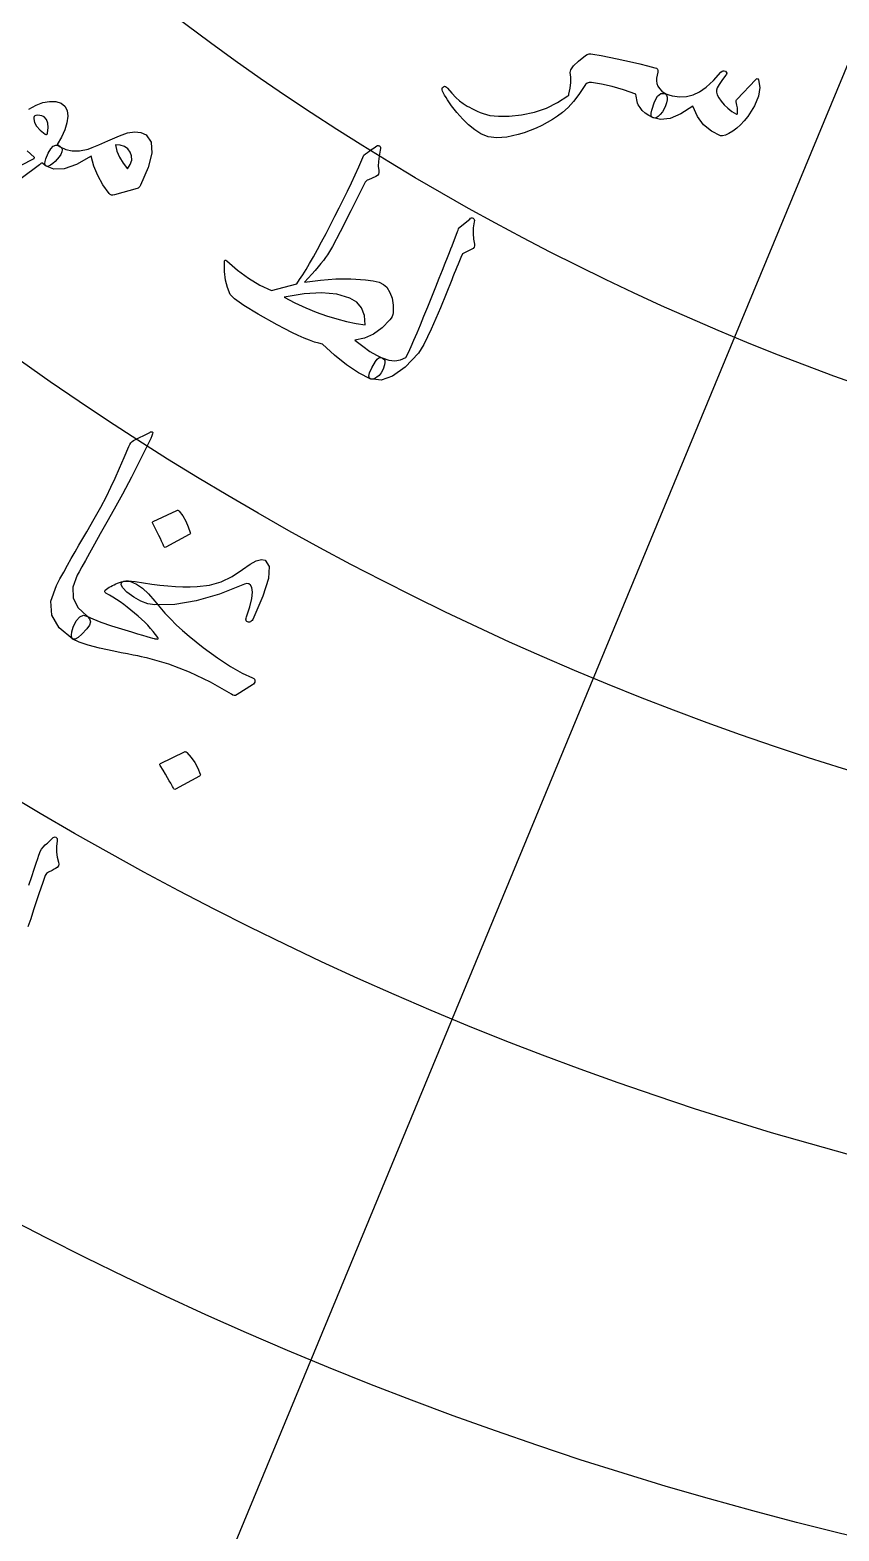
# Model space of a CAD drawing. Header units: millimetres. Extents: x -65 to 65, y -65 to 74.
# Drawn here: x -20.29 to -10.52, y -42.86 to -24.73 of the extents above; entities that cross this region are included whole.
import ezdxf

# ---------------------------------------------------------------- set-up
doc = ezdxf.new("R2010")
doc.units = ezdxf.units.MM
for name, color, linetype in [('CUT_OUTER', 1, 'Continuous'), ('ENGRAVE', 7, 'Continuous'), ('ENGRAVE_FINE', 8, 'Continuous'), ('GUIDE', 3, 'Continuous'), ('TEXT', 5, 'Continuous')]:
    doc.layers.add(name, color=color, linetype=linetype)

msp = doc.modelspace()

# ---------------------------------------------------------------- linework, layer by layer
at = {"layer": 'CUT_OUTER'}
msp.add_arc((0.0001, -0.0001), 64.9999, 179.965066, 0.000048, dxfattribs=at)
at = {"layer": 'ENGRAVE'}
for radius in [57.525, 48.6086, 39.6922, 30.7759]:
    msp.add_circle((0, 0), radius, dxfattribs=at)
at = {"layer": 'ENGRAVE_FINE'}
for points in [[(-11.7774, -28.4332), (-8.3653, -20.1955)], [(-15.1896, -36.6709), (-11.7774, -28.4332)], [(-18.6017, -44.9085), (-15.1896, -36.6709)]]:
    msp.add_lwpolyline(points, dxfattribs=at)
for radius in [53.0668, 44.1504, 35.2341, 26.3177]:
    msp.add_circle((0, 0), radius, dxfattribs=at)
at = {"layer": 'GUIDE'}
msp.add_circle((0, 0), 59.475, dxfattribs=at)
at = {"layer": 'TEXT'}
for points in [[(-12.7668, -25.7878), (-12.8178, -25.7597), (-12.8612, -25.7297), (-12.8968, -25.698), (-12.9248, -25.6644), (-12.9363, -25.6474), (-12.946, -25.6293), (-12.9538, -25.6101), (-12.9598, -25.5899), (-12.9645, -25.5687), (-12.9685, -25.5468), (-12.9719, -25.5243), (-12.9747, -25.501), (-13.1222, -25.4509), (-13.2606, -25.4107), (-13.39, -25.3807), (-13.5105, -25.3609), (-13.5383, -25.3613), (-13.5622, -25.3693), (-13.5824, -25.3849), (-13.5989, -25.4082), (-13.6619, -25.5063), (-13.7267, -25.5916), (-13.7933, -25.664), (-13.8617, -25.7237), (-13.9212, -25.767), (-13.9828, -25.8076), (-14.0465, -25.8454), (-14.1125, -25.8804), (-14.1805, -25.9124), (-14.2505, -25.9412), (-14.3225, -25.9668), (-14.3964, -25.989), (-14.5339, -26.0196), (-14.6549, -26.0283), (-14.7592, -26.0155), (-14.8465, -25.9812), (-14.9213, -25.9328), (-14.995, -25.8737), (-15.0674, -25.8041), (-15.1384, -25.7239), (-15.1713, -25.6817), (-15.2008, -25.6423), (-15.2268, -25.6057), (-15.2494, -25.5718), (-15.2688, -25.5408), (-15.2856, -25.5127), (-15.2995, -25.4875), (-15.3108, -25.4653), (-15.3158, -25.4491), (-15.3159, -25.4348), (-15.3109, -25.4224), (-15.301, -25.412), (-15.2885, -25.406), (-15.2758, -25.4071), (-15.2628, -25.4152), (-15.2495, -25.4302), (-15.1984, -25.4906), (-15.1498, -25.5414), (-15.1038, -25.5826), (-15.0605, -25.6142), (-15.0373, -25.6293), (-15.0122, -25.6446), (-14.9852, -25.6598), (-14.9563, -25.6751), (-14.9254, -25.6905), (-14.8927, -25.7058), (-14.858, -25.7212), (-14.8214, -25.7365), (-14.7383, -25.7591), (-14.6329, -25.7692), (-14.5052, -25.7664), (-14.3556, -25.7505), (-14.2001, -25.7192), (-14.0549, -25.6703), (-13.9198, -25.6042), (-13.7949, -25.5209), (-13.7899, -25.5174), (-13.7865, -25.5131), (-13.7847, -25.5079), (-13.7846, -25.5017), (-13.7695, -25.4296), (-13.7617, -25.3616), (-13.7615, -25.2978), (-13.7686, -25.2382), (-13.762, -25.2057), (-13.7286, -25.161), (-13.6686, -25.1039), (-13.5821, -25.0344), (-13.5615, -25.0229), (-13.5398, -25.0161), (-13.5171, -25.014), (-13.4932, -25.0166), (-13.394, -25.0357), (-13.2967, -25.0549), (-13.2013, -25.0744), (-13.1077, -25.094), (-13.0157, -25.1143), (-12.9249, -25.1357), (-12.8353, -25.1582), (-12.747, -25.1817), (-12.7269, -25.1894), (-12.7137, -25.2006), (-12.7074, -25.2154), (-12.708, -25.2339), (-12.7186, -25.2711), (-12.7243, -25.3068), (-12.7251, -25.3409), (-12.7209, -25.3734), (-12.7091, -25.4036), (-12.6888, -25.434), (-12.6597, -25.4647), (-12.6221, -25.4955), (-12.6054, -25.5146), (-12.5967, -25.5394), (-12.5958, -25.5699), (-12.6029, -25.6061), (-12.6159, -25.6441), (-12.6331, -25.68), (-12.6544, -25.714), (-12.6799, -25.7458), (-12.7054, -25.7704), (-12.7284, -25.7856), (-12.7489, -25.7914), (-12.7668, -25.7878)], [(-11.5302, -25.3282), (-11.5187, -25.3175), (-11.5089, -25.314), (-11.501, -25.3176), (-11.4948, -25.3283), (-11.4789, -25.4206), (-11.4949, -25.5252), (-11.5431, -25.6421), (-11.6237, -25.7712), (-11.6656, -25.8236), (-11.7097, -25.8706), (-11.7559, -25.912), (-11.8043, -25.948), (-11.8524, -25.9771), (-11.893, -25.9962), (-11.9261, -26.0052), (-11.9515, -26.0042), (-12.0628, -25.9493), (-12.1561, -25.8712), (-12.2311, -25.7702), (-12.2875, -25.6464), (-12.4322, -25.7404), (-12.5617, -25.7947), (-12.6755, -25.8093), (-12.7734, -25.7845), (-12.784, -25.774), (-12.7891, -25.7555), (-12.7887, -25.7292), (-12.7827, -25.695), (-12.7492, -25.594), (-12.7123, -25.5266), (-12.6721, -25.4927), (-12.6286, -25.4923), (-12.5344, -25.5203), (-12.4454, -25.5329), (-12.3618, -25.5299), (-12.2837, -25.5115), (-12.206, -25.4747), (-12.1239, -25.4163), (-12.0374, -25.3363), (-11.9466, -25.2347), (-11.9338, -25.2235), (-11.9207, -25.2179), (-11.9073, -25.218), (-11.8936, -25.2237), (-11.8818, -25.234), (-11.8774, -25.2463), (-11.8804, -25.2607), (-11.8909, -25.2771), (-11.9355, -25.3364), (-11.9689, -25.3855), (-11.991, -25.4244), (-12.0018, -25.4532), (-12.0015, -25.4781), (-11.9919, -25.5089), (-11.9729, -25.5456), (-11.9446, -25.5881), (-11.9069, -25.6323), (-11.8634, -25.6727), (-11.8139, -25.7093), (-11.7586, -25.7418), (-11.7584, -25.7419), (-11.7578, -25.7422), (-11.7567, -25.7427), (-11.7553, -25.7433), (-11.7516, -25.7413), (-11.7486, -25.7354), (-11.7465, -25.7257), (-11.745, -25.7122), (-11.7453, -25.6931), (-11.7483, -25.6668), (-11.754, -25.6333), (-11.7623, -25.5926), (-11.7637, -25.5853), (-11.7624, -25.5776), (-11.7585, -25.5697), (-11.752, -25.5615)], [(-20.0839, -25.9738), (-20.0748, -25.9063), (-20.0787, -25.8505), (-20.0956, -25.8065), (-20.1258, -25.7741), (-20.1505, -25.7634), (-20.1756, -25.7576), (-20.2008, -25.7567), (-20.2264, -25.7607), (-20.2371, -25.7652), (-20.2444, -25.7732), (-20.2484, -25.7849), (-20.2491, -25.8002), (-20.2408, -25.8439), (-20.2148, -25.8894), (-20.1712, -25.9369), (-20.11, -25.9863), (-20.1026, -25.99), (-20.0957, -25.9891), (-20.0895, -25.9837), (-20.0839, -25.9738)], [(-18.8907, -25.9948), (-18.831, -26.0823), (-18.823, -26.2126), (-18.8663, -26.3862), (-18.961, -26.603), (-18.9693, -26.6177), (-18.9786, -26.6291), (-18.9891, -26.6372), (-19.0007, -26.642), (-19.2755, -26.7185), (-19.2935, -26.7221), (-19.31, -26.7203), (-19.3252, -26.7131), (-19.3389, -26.7004), (-19.4133, -26.5956), (-19.4746, -26.4858), (-19.5228, -26.3711), (-19.5578, -26.2518), (-19.7326, -26.3517), (-19.8824, -26.4042), (-20.007, -26.4092), (-20.106, -26.3671), (-20.1127, -26.3566), (-20.1147, -26.3392), (-20.1117, -26.3148), (-20.104, -26.2835), (-20.0752, -26.2132), (-20.0451, -26.1622), (-20.0138, -26.1304), (-19.9813, -26.1178), (-19.9687, -26.1186), (-19.9559, -26.122), (-19.9431, -26.128), (-19.9302, -26.1365), (-19.8638, -26.1714), (-19.7855, -26.1877), (-19.6954, -26.1855), (-19.5938, -26.1647), (-19.5426, -26.1466), (-19.4623, -26.1141), (-19.3529, -26.067), (-19.2145, -26.0051), (-19.116, -25.9692), (-19.0293, -25.9555), (-18.9542, -25.964), (-18.8907, -25.9948)], [(-19.2628, -26.1137), (-19.2441, -26.1899), (-19.2135, -26.2638), (-19.1709, -26.3352), (-19.1164, -26.4042), (-19.0829, -26.3501), (-19.0664, -26.2982), (-19.0668, -26.2484), (-19.0839, -26.2008), (-19.1143, -26.1605), (-19.1542, -26.1325), (-19.2037, -26.117), (-19.2628, -26.1137)], [(-16.7597, -28.5213), (-16.8063, -28.5117), (-16.8591, -28.4964), (-16.9181, -28.4755), (-16.9833, -28.4488), (-17.0548, -28.4168), (-17.133, -28.3796), (-17.2176, -28.3373), (-17.3087, -28.2898), (-17.5401, -28.1602), (-17.7113, -28.0547), (-17.8227, -27.9745), (-17.8747, -27.9203), (-17.91, -27.8391), (-17.9338, -27.7473), (-17.9461, -27.645), (-17.9468, -27.5324), (-17.9438, -27.5163), (-17.9379, -27.5084), (-17.9291, -27.5086), (-17.9174, -27.517), (-17.7879, -27.6291), (-17.6549, -27.7262), (-17.5185, -27.8083), (-17.379, -27.8753), (-17.0724, -27.7923), (-17.0374, -27.7429), (-16.9998, -27.6856), (-16.9595, -27.6206), (-16.9166, -27.5477), (-16.8709, -27.4675), (-16.8227, -27.3805), (-16.7718, -27.2865), (-16.7183, -27.1856), (-16.6634, -27.0805), (-16.61, -26.9766), (-16.5582, -26.8739), (-16.5079, -26.7723), (-16.4593, -26.672), (-16.4125, -26.5733), (-16.3674, -26.4761), (-16.324, -26.3804), (-16.2625, -26.2404), (-16.2405, -26.2225), (-16.219, -26.2057), (-16.198, -26.1901), (-16.1775, -26.1755), (-16.1577, -26.162), (-16.1386, -26.1494), (-16.1203, -26.1377), (-16.1029, -26.127), (-16.0948, -26.1237), (-16.0869, -26.1227), (-16.079, -26.124), (-16.0712, -26.1276), (-16.0639, -26.1349), (-16.0601, -26.1457), (-16.0598, -26.1601), (-16.0629, -26.178), (-16.0776, -26.2503), (-16.0855, -26.3153), (-16.0865, -26.3732), (-16.0809, -26.4238), (-16.0788, -26.4479), (-16.0837, -26.4682), (-16.0958, -26.4847), (-16.1149, -26.4973), (-16.2067, -26.5357), (-16.2214, -26.5425), (-16.2338, -26.5522), (-16.2439, -26.5646), (-16.2517, -26.5799), (-16.4167, -26.9114), (-16.5465, -27.1661), (-16.6416, -27.3439), (-16.7022, -27.4447), (-16.7246, -27.4768), (-16.7507, -27.5113), (-16.7804, -27.5484), (-16.8137, -27.588), (-16.8504, -27.6303), (-16.89, -27.6754), (-16.9327, -27.7235), (-16.9783, -27.7744), (-16.7859, -27.7485), (-16.5989, -27.7347), (-16.4169, -27.7329), (-16.2398, -27.7432), (-16.1504, -27.7556), (-16.0781, -27.7749), (-16.0228, -27.8015), (-15.9846, -27.8353), (-15.9461, -27.8964), (-15.9206, -27.9684), (-15.908, -28.0515), (-15.9083, -28.1457), (-15.9122, -28.1655), (-15.9202, -28.1862), (-15.9324, -28.2078), (-15.9487, -28.2302), (-16.0418, -28.327), (-16.1429, -28.3997), (-16.252, -28.4483), (-16.3693, -28.4725), (-16.2744, -28.5482), (-16.1874, -28.6097), (-16.1082, -28.6571), (-16.037, -28.6906), (-16.0193, -28.7018), (-16.0091, -28.719), (-16.0064, -28.7422), (-16.0112, -28.7713), (-16.0296, -28.8263), (-16.0511, -28.8699), (-16.0756, -28.9021), (-16.1031, -28.9229), (-16.1296, -28.9356), (-16.151, -28.9433), (-16.1673, -28.9459), (-16.1784, -28.9436), (-16.3249, -28.8668), (-16.4708, -28.7708), (-16.6158, -28.6557), (-16.7597, -28.5213)], [(-15.1008, -27.1102), (-15.0572, -27.0743), (-15.0229, -27.0457), (-14.9979, -27.0244), (-14.9822, -27.0103), (-14.9714, -27.0018), (-14.961, -26.9972), (-14.951, -26.9965), (-14.9415, -26.9997), (-14.9326, -27.0069), (-14.9273, -27.0167), (-14.9257, -27.0291), (-14.9276, -27.0442), (-14.9387, -27.1169), (-14.942, -27.1861), (-14.9375, -27.2517), (-14.9252, -27.3138), (-14.9227, -27.3328), (-14.9282, -27.3498), (-14.9418, -27.3646), (-14.9634, -27.3773), (-15.0711, -27.4322), (-15.0885, -27.4736), (-15.1056, -27.5143), (-15.1222, -27.5544), (-15.1385, -27.5937), (-15.1543, -27.6323), (-15.1698, -27.6702), (-15.1848, -27.7074), (-15.1995, -27.7439), (-15.3348, -28.082), (-15.4467, -28.343), (-15.5355, -28.5266), (-15.6018, -28.6327), (-15.764, -28.8022), (-15.9148, -28.9103), (-16.054, -28.9569), (-16.1813, -28.942), (-16.1842, -28.9404), (-16.187, -28.9388), (-16.1899, -28.9372), (-16.1927, -28.9356), (-16.2009, -28.9103), (-16.1915, -28.868), (-16.1646, -28.8088), (-16.1202, -28.7326), (-16.1016, -28.7056), (-16.082, -28.6894), (-16.0614, -28.6838), (-16.0398, -28.689), (-15.9598, -28.7149), (-15.8854, -28.7223), (-15.8168, -28.7112), (-15.7538, -28.6817), (-15.7238, -28.6213), (-15.6911, -28.5517), (-15.656, -28.4729), (-15.6183, -28.3849), (-15.578, -28.2883), (-15.5351, -28.1834), (-15.4896, -28.0703), (-15.4415, -27.949), (-15.3932, -27.8303), (-15.35, -27.7235), (-15.312, -27.6286), (-15.2791, -27.5455), (-15.2511, -27.4745), (-15.2275, -27.4157), (-15.2085, -27.3692), (-15.1941, -27.3348), (-15.1317, -27.1594), (-15.1238, -27.1431), (-15.116, -27.1294), (-15.1083, -27.1185), (-15.1008, -27.1102)], [(-16.4289, -27.9647), (-16.5865, -27.9177), (-16.7714, -27.9007), (-16.9844, -27.9134), (-17.2258, -27.9551), (-17.0933, -28.0224), (-16.9634, -28.0822), (-16.836, -28.1346), (-16.7112, -28.1796), (-16.5895, -28.2174), (-16.471, -28.248), (-16.356, -28.2715), (-16.2445, -28.2879), (-16.2555, -28.1747), (-16.2899, -28.0831), (-16.3476, -28.0132), (-16.4289, -27.9647)], [(-18.8491, -29.5882), (-18.8377, -29.5826), (-18.8285, -29.5799), (-18.8217, -29.5799), (-18.8172, -29.5828), (-18.8128, -29.5912), (-18.8143, -29.6071), (-18.8217, -29.6307), (-18.8348, -29.6618), (-18.9557, -29.9056), (-19.0698, -30.1296), (-19.1772, -30.3337), (-19.278, -30.5179), (-19.3664, -30.6739), (-19.4455, -30.8139), (-19.5151, -30.9379), (-19.5753, -31.0459), (-19.6264, -31.1376), (-19.6685, -31.2131), (-19.7017, -31.2723), (-19.7259, -31.3151), (-19.777, -31.4569), (-19.774, -31.5866), (-19.7166, -31.7041), (-19.6047, -31.8091), (-19.5747, -31.8403), (-19.5652, -31.8759), (-19.5761, -31.916), (-19.6075, -31.9605), (-19.6669, -32.0245), (-19.7148, -32.0668), (-19.7511, -32.0876), (-19.7758, -32.0868), (-19.9427, -31.9508), (-20.0316, -31.7971), (-20.0428, -31.6266), (-19.9766, -31.4395), (-19.9328, -31.3577), (-19.8883, -31.2761), (-19.8431, -31.1947), (-19.7972, -31.1134), (-19.7507, -31.0322), (-19.704, -30.951), (-19.6568, -30.8697), (-19.6094, -30.7883), (-19.5186, -30.6333), (-19.4396, -30.492), (-19.3724, -30.3644), (-19.3169, -30.2506), (-19.2663, -30.1395), (-19.2134, -30.0205), (-19.1584, -29.8934), (-19.1011, -29.7583), (-19.0898, -29.7346), (-19.0764, -29.715), (-19.061, -29.6993), (-19.0435, -29.6876)], [(-18.521, -30.5305), (-18.5149, -30.5289), (-18.5082, -30.5297), (-18.501, -30.533), (-18.4933, -30.5388), (-18.4499, -30.5984), (-18.4129, -30.6613), (-18.3825, -30.7276), (-18.3585, -30.7973), (-18.3575, -30.8064), (-18.3591, -30.8138), (-18.3634, -30.8197), (-18.3703, -30.824), (-18.6541, -30.9751), (-18.6628, -30.9776), (-18.6704, -30.9748), (-18.677, -30.9669), (-18.6825, -30.9537), (-18.6873, -30.9424), (-18.6951, -30.925), (-18.7059, -30.9015), (-18.7198, -30.8719), (-18.737, -30.836), (-18.758, -30.7936), (-18.7826, -30.7446), (-18.8109, -30.689), (-18.814, -30.6807), (-18.8142, -30.6742), (-18.8114, -30.6696), (-18.8055, -30.6668)], [(-17.6044, -31.8488), (-17.6127, -31.8615), (-17.6219, -31.8712), (-17.6319, -31.8778), (-17.6428, -31.8814), (-17.6549, -31.8812), (-17.6654, -31.8782), (-17.6745, -31.8724), (-17.682, -31.8638), (-17.6852, -31.8558), (-17.6858, -31.8451), (-17.684, -31.8316), (-17.6796, -31.8154), (-17.6382, -31.6958), (-17.6138, -31.5969), (-17.6064, -31.5186), (-17.6158, -31.4609), (-17.6307, -31.4346), (-17.6504, -31.4197), (-17.6749, -31.416), (-17.7043, -31.4237), (-18.0045, -31.5437), (-18.2856, -31.6249), (-18.5468, -31.6676), (-18.7876, -31.6721), (-18.8709, -31.6587), (-18.9548, -31.6284), (-19.0391, -31.5812), (-19.1237, -31.517), (-19.1718, -31.4668), (-19.1943, -31.4284), (-19.1913, -31.4019), (-19.1628, -31.3872), (-19.1356, -31.3828), (-19.1037, -31.3818), (-19.067, -31.3842), (-19.0256, -31.39), (-18.9227, -31.4073), (-18.8226, -31.4219), (-18.7253, -31.4337), (-18.6308, -31.4428), (-18.5388, -31.4492), (-18.4489, -31.4528), (-18.3613, -31.4535), (-18.2758, -31.4515), (-18.1277, -31.4339), (-17.987, -31.3933), (-17.8537, -31.3299), (-17.728, -31.2437), (-17.6369, -31.1787), (-17.5607, -31.1385), (-17.4991, -31.1233), (-17.4522, -31.133), (-17.4041, -31.2084), (-17.4134, -31.3528), (-17.4802, -31.5662), (-17.6044, -31.8488)], [(-18.7859, -31.6268), (-18.7283, -31.6993), (-18.6661, -31.7713), (-18.5991, -31.8425), (-18.5274, -31.9131), (-18.4514, -31.983), (-18.3717, -32.0521), (-18.2883, -32.1203), (-18.2012, -32.1877), (-18.0298, -32.3128), (-17.8731, -32.4155), (-17.7315, -32.4961), (-17.6053, -32.5546), (-17.5922, -32.5617), (-17.5831, -32.5707), (-17.5782, -32.5816), (-17.5774, -32.5944), (-17.5801, -32.6076), (-17.5859, -32.6196), (-17.5946, -32.6306), (-17.6064, -32.6405), (-17.7939, -32.7574), (-17.8106, -32.7658), (-17.8276, -32.7679), (-17.8448, -32.7637), (-17.8622, -32.7532), (-18.1152, -32.6083), (-18.3674, -32.4872), (-18.6194, -32.3899), (-18.8717, -32.3165), (-18.8858, -32.3126), (-18.9106, -32.3069), (-18.9461, -32.2994), (-18.9921, -32.29), (-19.0489, -32.2788), (-19.1163, -32.2657), (-19.1943, -32.2506), (-19.283, -32.2334), (-19.4538, -32.1973), (-19.5929, -32.1606), (-19.7002, -32.1237), (-19.7758, -32.0868), (-19.7898, -32.0691), (-19.7942, -32.0392), (-19.7888, -31.9973), (-19.7737, -31.9432), (-19.7353, -31.8642), (-19.6938, -31.8158), (-19.6492, -31.7981), (-19.6016, -31.811), (-19.5364, -31.8426), (-19.4394, -31.8806), (-19.3106, -31.925), (-19.1498, -31.9752), (-19.0686, -31.9999), (-18.9974, -32.0212), (-18.9363, -32.0394), (-18.8852, -32.0544), (-18.8445, -32.0661), (-18.8142, -32.0746), (-18.7944, -32.0798), (-18.7851, -32.0817), (-18.7813, -32.0819), (-18.778, -32.0821), (-18.7752, -32.0823), (-18.773, -32.0825), (-18.771, -32.0827), (-18.7691, -32.0832), (-18.7674, -32.0838), (-18.7658, -32.0846), (-18.7534, -32.0855), (-18.7469, -32.083), (-18.7463, -32.0771), (-18.7516, -32.0677), (-18.7775, -32.0304), (-18.806, -31.9933), (-18.8372, -31.9564), (-18.8711, -31.9196), (-18.9076, -31.8829), (-18.9466, -31.8459), (-18.988, -31.8087), (-19.0319, -31.7712), (-19.0755, -31.7353), (-19.1191, -31.7008), (-19.1628, -31.6678), (-19.2066, -31.6363), (-19.2502, -31.6066), (-19.2933, -31.5792), (-19.336, -31.5542), (-19.3782, -31.5314), (-19.388, -31.5236), (-19.3926, -31.5151), (-19.3921, -31.5061), (-19.3865, -31.4965), (-19.371, -31.483), (-19.3546, -31.4705), (-19.3372, -31.4591), (-19.3189, -31.4488), (-19.2997, -31.439), (-19.2795, -31.4294), (-19.2583, -31.4198), (-19.2361, -31.4103), (-19.1904, -31.3944), (-19.1493, -31.3858), (-19.1127, -31.3845), (-19.0806, -31.3906), (-19.0091, -31.4217), (-18.9362, -31.4715), (-18.8619, -31.5399), (-18.7859, -31.6268)], [(-18.4281, -33.4473), (-18.4218, -33.4456), (-18.4148, -33.4463), (-18.407, -33.4496), (-18.3984, -33.4554), (-18.3484, -33.5153), (-18.305, -33.5788), (-18.2682, -33.6458), (-18.2379, -33.7163), (-18.2361, -33.7255), (-18.2373, -33.7331), (-18.2414, -33.7391), (-18.2483, -33.7436), (-18.5356, -33.9009), (-18.5445, -33.9035), (-18.5527, -33.9008), (-18.5602, -33.8929), (-18.567, -33.8796), (-18.5728, -33.8681), (-18.5823, -33.8505), (-18.5954, -33.8268), (-18.6121, -33.7969), (-18.6328, -33.7607), (-18.6579, -33.7178), (-18.6874, -33.6683), (-18.7211, -33.6123), (-18.7251, -33.6038), (-18.7257, -33.5973), (-18.7231, -33.5925), (-18.7171, -33.5896)]]:
    msp.add_lwpolyline(points, close=True, dxfattribs=at)
for points in [[(-20.3095, -25.683), (-20.2226, -25.6343), (-20.1393, -25.6028), (-20.0594, -25.5885), (-19.983, -25.5912), (-19.918, -25.6107), (-19.8725, -25.6466), (-19.8463, -25.699), (-19.8393, -25.7679), (-19.849, -25.8489), (-19.8733, -25.9327), (-19.9125, -26.0194), (-19.9664, -26.1089), (-19.9612, -26.1127), (-19.9561, -26.1162), (-19.9511, -26.1195), (-19.946, -26.1224), (-19.941, -26.1254), (-19.9359, -26.1286), (-19.9308, -26.1321), (-19.9257, -26.136), (-19.911, -26.1529), (-19.9058, -26.1743), (-19.9101, -26.2002), (-19.9239, -26.2304), (-19.943, -26.2606), (-19.9653, -26.289), (-19.9908, -26.3154), (-20.0194, -26.3399), (-20.0473, -26.3594), (-20.0707, -26.3707), (-20.0893, -26.374), (-20.1034, -26.3691), (-20.1529, -26.3312), (-20.1568, -26.3356), (-20.1626, -26.3411), (-20.1702, -26.3477), (-20.1797, -26.3554), (-20.1797, -26.3554), (-20.4024, -26.5187)], [(-20.4084, -26.3625), (-20.246, -26.2801), (-20.243, -26.2751), (-20.2416, -26.2703), (-20.2419, -26.2657), (-20.244, -26.2613), (-20.3294, -26.1871)], [(-20.3102, -35.0609), (-20.2739, -34.9544), (-20.2437, -34.8648), (-20.2195, -34.7923), (-20.201, -34.7369), (-20.1884, -34.6986), (-20.1817, -34.6773), (-20.1709, -34.6507), (-20.1555, -34.6246), (-20.1353, -34.5988), (-20.1104, -34.5734), (-20.0967, -34.5615), (-20.0839, -34.5502), (-20.0722, -34.5394), (-20.0614, -34.5293), (-20.0517, -34.5197), (-20.043, -34.5106), (-20.0353, -34.5022), (-20.0286, -34.4943), (-20.0286, -34.4943), (-20.0159, -34.4837), (-20.0039, -34.4779), (-19.9923, -34.477), (-19.9813, -34.4808), (-19.9734, -34.4875), (-19.9682, -34.4967), (-19.9659, -34.5085), (-19.9664, -34.5229), (-19.9753, -34.5933), (-19.9756, -34.6599), (-19.9673, -34.7225), (-19.9503, -34.7813), (-19.9471, -34.8047), (-19.9524, -34.8256), (-19.966, -34.8439), (-19.9882, -34.8598), (-20.0014, -34.8671), (-20.0149, -34.8742), (-20.0285, -34.8812), (-20.0423, -34.8882), (-20.0561, -34.8951), (-20.0697, -34.9022), (-20.0831, -34.9093), (-20.0964, -34.9165), (-20.1105, -34.9444), (-20.1412, -35.0273), (-20.1885, -35.1652), (-20.2521, -35.3583), (-20.2867, -35.4646), (-20.3196, -35.5642)]]:
    msp.add_lwpolyline(points, dxfattribs=at)

doc.saveas('drawing.dxf')
